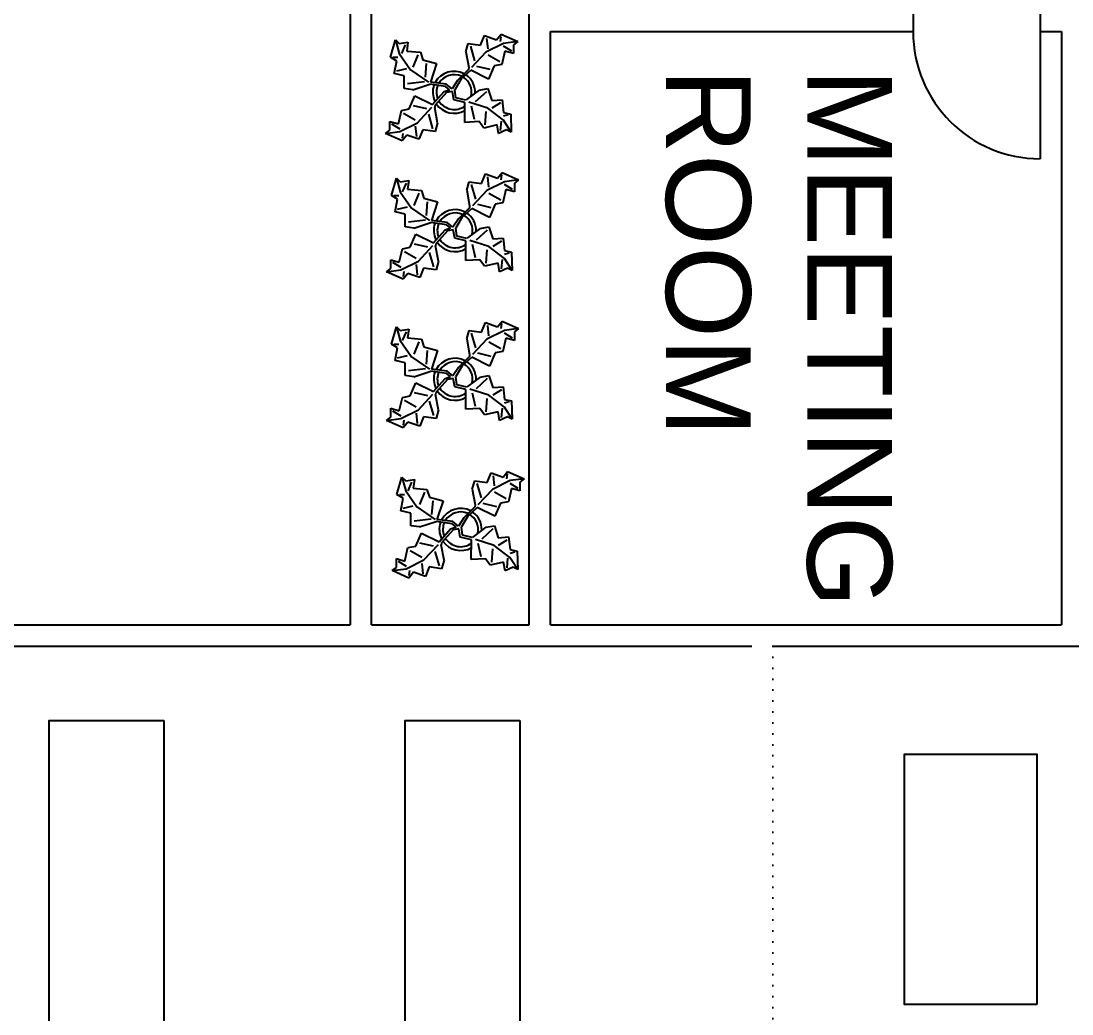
# Model space of a CAD drawing. Header units: inches. Extents: x 8624 to 20537, y 780 to 7738.
# Drawn here: x 9313.6 to 9611.2, y 6308.3 to 6589.5 of the extents above; entities that cross this region are included whole.
import ezdxf

# ---------------------------------------------------------------- set-up
doc = ezdxf.new("R2010")
doc.units = ezdxf.units.IN
doc.header["$MEASUREMENT"] = 0
doc.linetypes.add('ACAD_ISO07W100', pattern=[3, 0, -3])
doc.styles.get("Standard").update_dxf_attribs({"font": 'arial.ttf'})

msp = doc.modelspace()

# ---------------------------------------------------------------- linework, layer by layer
for p, q in [((9406.83, 6598.46), (9406.83, 6418.46)), ((9412.83, 6418.46), (9412.83, 6598.46)), ((9457.53, 6418.46), (9457.53, 6598.46)), ((9566.24, 6592.46), (9566.24, 6586.46)), ((9602.24, 6592.46), (9602.24, 6586.46)), ((9463.53, 6418.46), (9463.53, 6586.46)), ((9463.53, 6586.46), (9566.24, 6586.46)), ((9602.24, 6586.46), (9608.24, 6586.46)), ((9608.24, 6586.46), (9608.24, 6418.46)), ((9277.53, 6418.46), (9406.83, 6418.46)), ((9412.83, 6418.46), (9457.53, 6418.46)), ((9463.53, 6418.46), (9608.24, 6418.46)), ((9283.53, 6412.46), (9520.53, 6412.46)), ((9526.53, 6412.46), (9985.53, 6412.46))]:
    msp.add_line(p, q)
at = {"color": 1}
msp.add_line((9602.24, 6586.46), (9602.24, 6550.46), dxfattribs=at)
at = {"color": 114, "linetype": 'Continuous'}
for p, q in [((9418.24, 6579.2), (9419.65, 6584.15)), ((9419.65, 6584.15), (9420.71, 6580.26)), ((9419.65, 6584.15), (9420.71, 6583.09)), ((9420.71, 6583.09), (9423.19, 6583.44)), ((9423.19, 6583.44), (9422.83, 6580.97)), ((9443.77, 6582.62), (9444.86, 6585.32)), ((9444.86, 6585.32), (9448.27, 6584.13)), ((9445.47, 6584.52), (9445.77, 6581.63)), ((9448.27, 6584.13), (9449.56, 6585.73)), ((9449.47, 6585.03), (9449.27, 6583.63)), ((9449.56, 6585.73), (9454.27, 6583.64)), ((9454.27, 6583.64), (9450.27, 6583.14)), ((9454.27, 6583.64), (9453.07, 6582.74)), ((9421.42, 6580.26), (9422.48, 6582.74)), ((9422.83, 6580.97), (9426.72, 6580.61)), ((9426.72, 6580.61), (9427.43, 6578.49)), ((9439.58, 6580.71), (9440.27, 6583.11)), ((9439.58, 6580.71), (9440.39, 6576.31)), ((9440.27, 6583.11), (9443.77, 6582.62)), ((9440.87, 6582.31), (9442.08, 6578.22)), ((9445.28, 6580.62), (9441.17, 6576.28)), ((9450.27, 6583.14), (9445.28, 6580.62)), ((9450.67, 6580.94), (9449.78, 6577.13)), ((9450.17, 6582.44), (9452.47, 6581.04)), ((9453.08, 6580.24), (9450.67, 6580.94)), ((9453.07, 6582.74), (9453.08, 6580.24)), ((9420, 6578.14), (9418.24, 6579.2)), ((9418.94, 6579.2), (9420.36, 6579.2)), ((9419.3, 6574.6), (9420, 6578.14)), ((9420.71, 6580.26), (9423.89, 6575.66)), ((9426.01, 6579.91), (9424.6, 6576.37)), ((9427.43, 6578.49), (9431.32, 6577.43)), ((9449.18, 6577.93), (9445.88, 6579.83)), ((9422.13, 6573.9), (9419.3, 6574.6)), ((9420, 6575.31), (9422.83, 6576.02)), ((9423.89, 6575.66), (9429.04, 6572.14)), ((9428.14, 6573.54), (9428.49, 6577.43)), ((9431.32, 6577.43), (9429.55, 6572.13)), ((9440.32, 6575.74), (9437.2, 6572.63)), ((9438.28, 6573.08), (9440.99, 6575.51)), ((9440.39, 6576.31), (9440.32, 6575.74)), ((9445.99, 6573.03), (9440.99, 6575.51)), ((9442.58, 6576.72), (9446.39, 6575.83)), ((9447.58, 6576.73), (9445.99, 6573.03)), ((9449.78, 6577.13), (9447.58, 6576.73)), ((9422.13, 6570.36), (9422.13, 6573.9)), ((9427.91, 6572.21), (9423.06, 6571.64)), ((9424.6, 6570.01), (9429.37, 6571.58)), ((9433.84, 6570.93), (9429.37, 6571.58)), ((9434.02, 6571.56), (9429.55, 6572.13)), ((9435.67, 6570.28), (9434.02, 6571.56)), ((9437.2, 6572.63), (9435.67, 6570.28)), ((9438.28, 6573.08), (9436.49, 6570.02)), ((9424.6, 6570.01), (9422.13, 6570.36)), ((9430.16, 6565.78), (9433.43, 6569.5)), ((9434.15, 6569.24), (9430.83, 6565.55)), ((9433.43, 6569.5), (9434.96, 6570.02)), ((9434.96, 6570.02), (9433.84, 6570.93)), ((9435.77, 6569.5), (9434.15, 6569.24)), ((9436.18, 6567.15), (9435.77, 6569.5)), ((9436.79, 6567.67), (9436.49, 6570.02)), ((9443.38, 6569.91), (9439.79, 6567.25)), ((9445.39, 6569.45), (9442.24, 6566.56)), ((9443.38, 6569.91), (9445.85, 6570.34)), ((9445.85, 6570.34), (9446.94, 6566.98)), ((9423.56, 6564.57), (9425.15, 6568.27)), ((9425.15, 6568.27), (9430.16, 6565.78)), ((9439.33, 6566.36), (9436.18, 6567.15)), ((9436.79, 6567.67), (9436.79, 6567.67)), ((9439.56, 6567.03), (9436.79, 6567.67)), ((9439.29, 6560.77), (9439.33, 6566.36)), ((9439.79, 6567.25), (9439.56, 6567.03)), ((9445.8, 6564.75), (9440.45, 6566.48)), ((9449.39, 6566.29), (9446.92, 6564.74)), ((9446.94, 6566.98), (9449.85, 6567.18)), ((9449.85, 6567.18), (9450.27, 6563.6)), ((9420.47, 6560.36), (9421.36, 6564.16)), ((9421.36, 6564.16), (9423.56, 6564.57)), ((9421.96, 6563.36), (9425.27, 6561.47)), ((9428.56, 6564.58), (9424.76, 6565.47)), ((9425.87, 6560.67), (9429.98, 6565.06)), ((9430.27, 6558.98), (9429.06, 6563.08)), ((9430.83, 6565.55), (9430.76, 6564.98)), ((9431.57, 6560.59), (9430.76, 6564.98)), ((9441.11, 6565.45), (9441.98, 6561.65)), ((9445.1, 6560.06), (9445.35, 6563.86)), ((9450.25, 6561.36), (9445.8, 6564.75)), ((9451.6, 6562.91), (9450.26, 6562.48)), ((9450.27, 6563.6), (9452.28, 6563.13)), ((9452.28, 6563.13), (9452.46, 6557.99)), ((9418.07, 6558.55), (9418.07, 6561.05)), ((9418.07, 6561.05), (9420.47, 6560.36)), ((9420.97, 6558.86), (9418.67, 6560.26)), ((9420.87, 6558.16), (9425.87, 6560.67)), ((9425.68, 6556.77), (9425.37, 6559.67)), ((9431.57, 6560.59), (9430.87, 6558.18)), ((9443.32, 6560.97), (9439.29, 6560.77)), ((9444.64, 6559.17), (9443.32, 6560.97)), ((9448.45, 6560.03), (9444.64, 6559.17)), ((9448.88, 6557.57), (9448.45, 6560.03)), ((9449.58, 6561.14), (9449.33, 6558.46)), ((9452.46, 6557.99), (9450.25, 6561.36)), ((9416.88, 6557.65), (9418.07, 6558.55)), ((9416.88, 6557.65), (9420.87, 6558.16)), ((9421.58, 6555.56), (9416.88, 6557.65)), ((9422.88, 6557.17), (9421.58, 6555.56)), ((9421.68, 6556.26), (9421.88, 6557.66)), ((9426.28, 6555.97), (9422.88, 6557.17)), ((9427.37, 6558.68), (9426.28, 6555.97)), ((9430.87, 6558.18), (9427.37, 6558.68)), ((9451.12, 6558.67), (9448.88, 6557.57)), ((9452.46, 6557.99), (9451.12, 6558.67)), ((9418.5, 6540.04), (9419.92, 6544.99)), ((9419.92, 6544.99), (9420.98, 6541.1)), ((9419.92, 6544.99), (9420.98, 6543.93)), ((9444.04, 6543.46), (9445.13, 6546.16)), ((9445.13, 6546.16), (9448.53, 6544.97)), ((9445.73, 6545.36), (9446.04, 6542.46)), ((9448.53, 6544.97), (9449.83, 6546.57)), ((9449.73, 6545.87), (9449.54, 6544.47)), ((9449.83, 6546.57), (9454.54, 6544.48)), ((9420.98, 6543.93), (9423.45, 6544.28)), ((9421.68, 6541.1), (9422.75, 6543.58)), ((9423.45, 6544.28), (9423.1, 6541.81)), ((9423.1, 6541.81), (9426.99, 6541.45)), ((9439.84, 6541.55), (9440.54, 6543.95)), ((9440.54, 6543.95), (9444.04, 6543.46)), ((9441.14, 6543.15), (9442.35, 6539.06)), ((9450.54, 6543.97), (9445.54, 6541.46)), ((9450.94, 6541.78), (9450.05, 6537.97)), ((9450.44, 6543.27), (9452.74, 6541.88)), ((9454.54, 6544.48), (9450.54, 6543.97)), ((9453.34, 6541.08), (9450.94, 6541.78)), ((9454.54, 6544.48), (9453.34, 6543.58)), ((9453.34, 6543.58), (9453.34, 6541.08)), ((9420.27, 6538.98), (9418.5, 6540.04)), ((9419.21, 6540.04), (9420.62, 6540.04)), ((9419.56, 6535.44), (9420.27, 6538.98)), ((9420.98, 6541.1), (9424.16, 6536.5)), ((9426.28, 6540.75), (9424.87, 6537.21)), ((9426.99, 6541.45), (9427.7, 6539.33)), ((9427.7, 6539.33), (9431.58, 6538.27)), ((9439.84, 6541.55), (9440.65, 6537.15)), ((9445.54, 6541.46), (9441.43, 6537.12)), ((9449.45, 6538.77), (9446.14, 6540.66)), ((9420.27, 6536.15), (9423.1, 6536.86)), ((9424.16, 6536.5), (9429.31, 6532.98)), ((9428.4, 6534.38), (9428.76, 6538.27)), ((9431.58, 6538.27), (9429.82, 6532.97)), ((9440.59, 6536.58), (9437.46, 6533.47)), ((9438.55, 6533.92), (9441.25, 6536.35)), ((9440.65, 6537.15), (9440.59, 6536.58)), ((9446.26, 6533.87), (9441.25, 6536.35)), ((9442.85, 6537.56), (9446.65, 6536.67)), ((9447.85, 6537.57), (9446.26, 6533.87)), ((9450.05, 6537.97), (9447.85, 6537.57)), ((9422.39, 6534.74), (9419.56, 6535.44)), ((9422.39, 6531.2), (9422.39, 6534.74)), ((9428.17, 6533.05), (9423.33, 6532.48)), ((9434.28, 6532.4), (9429.82, 6532.97)), ((9437.46, 6533.47), (9435.94, 6531.12)), ((9438.55, 6533.92), (9436.75, 6530.86)), ((9424.87, 6530.85), (9422.39, 6531.2)), ((9424.87, 6530.85), (9429.63, 6532.42)), ((9434.11, 6531.77), (9429.63, 6532.42)), ((9430.42, 6526.62), (9433.7, 6530.34)), ((9434.41, 6530.08), (9431.09, 6526.39)), ((9433.7, 6530.34), (9435.23, 6530.86)), ((9435.23, 6530.86), (9434.11, 6531.77)), ((9435.94, 6531.12), (9434.28, 6532.4)), ((9436.04, 6530.34), (9434.41, 6530.08)), ((9436.45, 6527.99), (9436.04, 6530.34)), ((9437.06, 6528.51), (9436.75, 6530.86)), ((9443.65, 6530.75), (9440.05, 6528.09)), ((9445.66, 6530.29), (9442.51, 6527.4)), ((9443.65, 6530.75), (9446.11, 6531.18)), ((9446.11, 6531.18), (9447.21, 6527.81)), ((9423.83, 6525.41), (9425.42, 6529.11)), ((9425.42, 6529.11), (9430.42, 6526.62)), ((9439.6, 6527.2), (9436.45, 6527.99)), ((9437.06, 6528.51), (9437.06, 6528.51)), ((9439.83, 6527.87), (9437.06, 6528.51)), ((9439.56, 6521.61), (9439.6, 6527.2)), ((9440.05, 6528.09), (9439.83, 6527.87)), ((9446.07, 6525.59), (9440.72, 6527.32)), ((9449.66, 6527.13), (9447.19, 6525.58)), ((9447.21, 6527.81), (9450.11, 6528.02)), ((9450.11, 6528.02), (9450.53, 6524.44)), ((9420.74, 6521.2), (9421.63, 6525)), ((9421.63, 6525), (9423.83, 6525.41)), ((9422.23, 6524.2), (9425.53, 6522.31)), ((9428.83, 6525.42), (9425.02, 6526.31)), ((9426.14, 6521.51), (9430.24, 6525.9)), ((9430.54, 6519.82), (9429.33, 6523.92)), ((9431.09, 6526.39), (9431.03, 6525.82)), ((9431.84, 6521.42), (9431.03, 6525.82)), ((9441.38, 6526.29), (9442.25, 6522.49)), ((9445.36, 6520.9), (9445.62, 6524.7)), ((9450.52, 6522.2), (9446.07, 6525.59)), ((9450.53, 6524.44), (9452.54, 6523.97)), ((9452.54, 6523.97), (9452.73, 6518.83)), ((9418.34, 6519.39), (9418.33, 6521.89)), ((9418.33, 6521.89), (9420.74, 6521.2)), ((9421.24, 6519.7), (9418.94, 6521.1)), ((9421.14, 6519), (9426.14, 6521.51)), ((9431.84, 6521.42), (9431.14, 6519.02)), ((9443.58, 6521.8), (9439.56, 6521.61)), ((9444.91, 6520.01), (9443.58, 6521.8)), ((9449.84, 6521.98), (9449.6, 6519.3)), ((9452.73, 6518.83), (9450.52, 6522.2)), ((9451.87, 6523.75), (9450.53, 6523.32)), ((9417.14, 6518.49), (9418.34, 6519.39)), ((9417.14, 6518.49), (9421.14, 6519)), ((9421.85, 6516.4), (9417.14, 6518.49)), ((9423.14, 6518), (9421.85, 6516.4)), ((9421.95, 6517.1), (9422.14, 6518.5)), ((9426.55, 6516.81), (9423.14, 6518)), ((9425.94, 6517.61), (9425.64, 6520.51)), ((9427.64, 6519.52), (9426.55, 6516.81)), ((9431.14, 6519.02), (9427.64, 6519.52)), ((9448.72, 6520.87), (9444.91, 6520.01)), ((9449.15, 6518.41), (9448.72, 6520.87)), ((9451.39, 6519.51), (9449.15, 6518.41)), ((9452.73, 6518.83), (9451.39, 6519.51)), ((9444.04, 6501.37), (9445.13, 6504.07)), ((9445.13, 6504.07), (9448.53, 6502.88)), ((9445.73, 6503.27), (9446.04, 6500.37)), ((9448.53, 6502.88), (9449.83, 6504.48)), ((9449.73, 6503.78), (9449.54, 6502.38)), ((9449.83, 6504.48), (9454.54, 6502.39)), ((9418.5, 6497.95), (9419.92, 6502.9)), ((9419.92, 6502.9), (9420.98, 6499.01)), ((9419.92, 6502.9), (9420.98, 6501.84)), ((9420.98, 6501.84), (9423.45, 6502.19)), ((9421.68, 6499.01), (9422.75, 6501.48)), ((9423.45, 6502.19), (9423.1, 6499.72)), ((9439.84, 6499.46), (9440.54, 6501.86)), ((9440.54, 6501.86), (9444.04, 6501.37)), ((9441.14, 6501.06), (9442.35, 6496.97)), ((9450.54, 6501.88), (9445.54, 6499.37)), ((9450.44, 6501.18), (9452.74, 6499.79)), ((9454.54, 6502.39), (9450.54, 6501.88)), ((9454.54, 6502.39), (9453.34, 6501.49)), ((9453.34, 6501.49), (9453.34, 6498.99)), ((9420.27, 6496.89), (9418.5, 6497.95)), ((9419.21, 6497.95), (9420.62, 6497.95)), ((9420.98, 6499.01), (9424.16, 6494.41)), ((9423.1, 6499.72), (9426.99, 6499.36)), ((9426.28, 6498.66), (9424.87, 6495.12)), ((9426.99, 6499.36), (9427.7, 6497.24)), ((9427.7, 6497.24), (9431.58, 6496.18)), ((9439.84, 6499.46), (9440.65, 6495.06)), ((9445.54, 6499.37), (9441.43, 6495.03)), ((9449.45, 6496.68), (9446.14, 6498.57)), ((9450.94, 6499.69), (9450.05, 6495.88)), ((9453.34, 6498.99), (9450.94, 6499.69)), ((9419.56, 6493.35), (9420.27, 6496.89)), ((9420.27, 6494.06), (9423.1, 6494.77)), ((9424.16, 6494.41), (9429.31, 6490.89)), ((9428.4, 6492.29), (9428.76, 6496.18)), ((9431.58, 6496.18), (9429.82, 6490.88)), ((9440.59, 6494.49), (9437.46, 6491.38)), ((9438.55, 6491.83), (9441.25, 6494.26)), ((9440.65, 6495.06), (9440.59, 6494.49)), ((9446.26, 6491.77), (9441.25, 6494.26)), ((9442.85, 6495.47), (9446.65, 6494.58)), ((9447.85, 6495.48), (9446.26, 6491.77)), ((9450.05, 6495.88), (9447.85, 6495.48)), ((9422.39, 6492.65), (9419.56, 6493.35)), ((9422.39, 6489.11), (9422.39, 6492.65)), ((9437.46, 6491.38), (9435.94, 6489.03)), ((9438.55, 6491.83), (9436.75, 6488.77)), ((9424.87, 6488.76), (9422.39, 6489.11)), ((9428.17, 6490.96), (9423.33, 6490.39)), ((9424.87, 6488.76), (9429.63, 6490.33)), ((9434.11, 6489.68), (9429.63, 6490.33)), ((9434.28, 6490.31), (9429.82, 6490.88)), ((9430.42, 6484.53), (9433.7, 6488.25)), ((9433.7, 6488.25), (9435.23, 6488.77)), ((9435.23, 6488.77), (9434.11, 6489.68)), ((9435.94, 6489.03), (9434.28, 6490.31)), ((9436.04, 6488.25), (9434.41, 6487.99)), ((9436.45, 6485.9), (9436.04, 6488.25)), ((9437.06, 6486.42), (9436.75, 6488.77)), ((9443.65, 6488.66), (9440.05, 6486)), ((9445.66, 6488.2), (9442.51, 6485.31)), ((9443.65, 6488.66), (9446.11, 6489.09)), ((9446.11, 6489.09), (9447.21, 6485.72)), ((9423.83, 6483.32), (9425.42, 6487.02)), ((9425.42, 6487.02), (9430.42, 6484.53)), ((9434.41, 6487.99), (9431.09, 6484.3)), ((9439.6, 6485.11), (9436.45, 6485.9)), ((9437.06, 6486.42), (9437.06, 6486.42)), ((9439.83, 6485.78), (9437.06, 6486.42)), ((9440.05, 6486), (9439.83, 6485.78)), ((9446.07, 6483.5), (9440.72, 6485.23)), ((9447.21, 6485.72), (9450.11, 6485.93)), ((9450.11, 6485.93), (9450.53, 6482.34)), ((9420.74, 6479.11), (9421.63, 6482.91)), ((9421.63, 6482.91), (9423.83, 6483.32)), ((9428.83, 6483.33), (9425.02, 6484.22)), ((9426.14, 6479.42), (9430.24, 6483.81)), ((9431.09, 6484.3), (9431.03, 6483.73)), ((9431.84, 6479.33), (9431.03, 6483.73)), ((9439.56, 6479.52), (9439.6, 6485.11)), ((9441.38, 6484.2), (9442.25, 6480.4)), ((9445.36, 6478.81), (9445.62, 6482.61)), ((9450.52, 6480.11), (9446.07, 6483.5)), ((9449.66, 6485.03), (9447.19, 6483.49)), ((9450.53, 6482.34), (9452.54, 6481.88)), ((9418.34, 6477.3), (9418.33, 6479.8)), ((9418.33, 6479.8), (9420.74, 6479.11)), ((9421.14, 6476.91), (9426.14, 6479.42)), ((9422.23, 6482.11), (9425.53, 6480.22)), ((9430.54, 6477.73), (9429.33, 6481.83)), ((9431.84, 6479.33), (9431.14, 6476.93)), ((9443.58, 6479.71), (9439.56, 6479.52)), ((9444.91, 6477.92), (9443.58, 6479.71)), ((9449.84, 6479.89), (9449.6, 6477.21)), ((9452.73, 6476.74), (9450.52, 6480.11)), ((9451.87, 6481.66), (9450.53, 6481.23)), ((9452.54, 6481.88), (9452.73, 6476.74)), ((9417.14, 6476.4), (9418.34, 6477.3)), ((9417.14, 6476.4), (9421.14, 6476.91)), ((9421.85, 6474.31), (9417.14, 6476.4)), ((9421.24, 6477.61), (9418.94, 6479)), ((9421.95, 6475.01), (9422.14, 6476.41)), ((9425.94, 6475.52), (9425.64, 6478.42)), ((9427.64, 6477.42), (9426.55, 6474.72)), ((9431.14, 6476.93), (9427.64, 6477.42)), ((9448.72, 6478.78), (9444.91, 6477.92)), ((9449.15, 6476.32), (9448.72, 6478.78)), ((9451.39, 6477.42), (9449.15, 6476.32)), ((9452.73, 6476.74), (9451.39, 6477.42)), ((9423.14, 6475.91), (9421.85, 6474.31)), ((9426.55, 6474.72), (9423.14, 6475.91)), ((9445.61, 6458.82), (9446.71, 6461.52)), ((9446.71, 6461.52), (9450.11, 6460.33)), ((9450.11, 6460.33), (9451.41, 6461.93)), ((9451.41, 6461.93), (9456.11, 6459.85)), ((9420.08, 6455.4), (9421.49, 6460.35)), ((9421.49, 6460.35), (9422.55, 6456.46)), ((9421.49, 6460.35), (9422.55, 6459.29)), ((9422.55, 6459.29), (9425.03, 6459.64)), ((9423.26, 6456.46), (9424.32, 6458.94)), ((9425.03, 6459.64), (9424.68, 6457.17)), ((9441.42, 6456.91), (9442.11, 6459.31)), ((9442.11, 6459.31), (9445.61, 6458.82)), ((9442.71, 6458.52), (9443.92, 6454.42)), ((9452.11, 6459.34), (9447.12, 6456.83)), ((9447.31, 6460.73), (9447.62, 6457.83)), ((9451.31, 6461.23), (9451.11, 6459.83)), ((9452.01, 6458.64), (9454.32, 6457.24)), ((9456.11, 6459.85), (9452.11, 6459.34)), ((9456.11, 6459.85), (9454.91, 6458.94)), ((9454.91, 6458.94), (9454.92, 6456.44)), ((9422.55, 6456.46), (9425.74, 6451.87)), ((9424.68, 6457.17), (9428.56, 6456.82)), ((9427.86, 6456.11), (9426.44, 6452.57)), ((9428.56, 6456.82), (9429.27, 6454.69)), ((9441.42, 6456.91), (9442.23, 6452.51)), ((9447.12, 6456.83), (9443.01, 6452.48)), ((9451.02, 6454.13), (9447.72, 6456.03)), ((9452.52, 6457.14), (9451.63, 6453.34)), ((9454.92, 6456.44), (9452.52, 6457.14)), ((9421.85, 6454.34), (9420.08, 6455.4)), ((9420.79, 6455.4), (9422.2, 6455.4)), ((9421.14, 6450.81), (9421.85, 6454.34)), ((9429.27, 6454.69), (9433.16, 6453.63)), ((9429.98, 6449.74), (9430.33, 6453.63)), ((9433.16, 6453.63), (9431.39, 6448.33)), ((9442.23, 6452.51), (9442.16, 6451.95)), ((9444.43, 6452.92), (9448.23, 6452.03)), ((9449.43, 6452.93), (9447.84, 6449.23)), ((9451.63, 6453.34), (9449.43, 6452.93)), ((9423.97, 6450.1), (9421.14, 6450.81)), ((9421.85, 6451.51), (9424.68, 6452.22)), ((9423.97, 6446.56), (9423.97, 6450.1)), ((9425.74, 6451.87), (9430.88, 6448.34)), ((9442.16, 6451.95), (9439.04, 6448.83)), ((9440.12, 6449.28), (9442.83, 6451.72)), ((9447.84, 6449.23), (9442.83, 6451.72)), ((9426.44, 6446.21), (9423.97, 6446.56)), ((9429.75, 6448.41), (9424.91, 6447.84)), ((9426.44, 6446.21), (9431.21, 6447.79)), ((9435.68, 6447.13), (9431.21, 6447.79)), ((9435.86, 6447.76), (9431.39, 6448.33)), ((9436.8, 6446.22), (9435.68, 6447.13)), ((9437.52, 6446.48), (9435.86, 6447.76)), ((9439.04, 6448.83), (9437.52, 6446.48)), ((9440.12, 6449.28), (9438.33, 6446.22)), ((9445.23, 6446.11), (9447.69, 6446.54)), ((9447.69, 6446.54), (9448.78, 6443.18)), ((9425.4, 6440.77), (9426.99, 6444.47)), ((9426.99, 6444.47), (9432, 6441.98)), ((9432, 6441.98), (9435.28, 6445.7)), ((9435.99, 6445.44), (9432.67, 6441.75)), ((9435.28, 6445.7), (9436.8, 6446.22)), ((9437.62, 6445.7), (9435.99, 6445.44)), ((9438.02, 6443.35), (9437.62, 6445.7)), ((9438.63, 6443.87), (9438.33, 6446.22)), ((9438.63, 6443.87), (9438.63, 6443.87)), ((9441.4, 6443.23), (9438.63, 6443.87)), ((9445.23, 6446.11), (9441.63, 6443.45)), ((9447.24, 6445.65), (9444.08, 6442.77)), ((9423.2, 6440.36), (9425.4, 6440.77)), ((9430.4, 6440.78), (9426.6, 6441.67)), ((9427.71, 6436.87), (9431.82, 6441.26)), ((9432.67, 6441.75), (9432.6, 6441.18)), ((9433.41, 6436.79), (9432.6, 6441.18)), ((9441.17, 6442.56), (9438.02, 6443.35)), ((9441.13, 6436.97), (9441.17, 6442.56)), ((9441.63, 6443.45), (9441.4, 6443.23)), ((9447.65, 6440.95), (9442.3, 6442.68)), ((9442.96, 6441.66), (9443.82, 6437.85)), ((9452.09, 6437.56), (9447.65, 6440.95)), ((9451.24, 6442.49), (9448.77, 6440.94)), ((9448.78, 6443.18), (9451.69, 6443.38)), ((9451.69, 6443.38), (9452.11, 6439.8)), ((9422.31, 6436.56), (9423.2, 6440.36)), ((9423.81, 6439.56), (9427.11, 6437.67)), ((9432.12, 6435.18), (9430.91, 6439.28)), ((9446.94, 6436.26), (9447.19, 6440.06)), ((9453.45, 6439.12), (9452.1, 6438.68)), ((9452.11, 6439.8), (9454.12, 6439.33)), ((9454.12, 6439.33), (9454.3, 6434.19)), ((9418.72, 6433.85), (9419.92, 6434.76)), ((9419.92, 6434.76), (9419.91, 6437.26)), ((9419.91, 6437.26), (9422.31, 6436.56)), ((9422.82, 6435.06), (9420.51, 6436.46)), ((9422.72, 6434.36), (9427.71, 6436.87)), ((9427.52, 6432.97), (9427.21, 6435.87)), ((9429.22, 6434.88), (9428.12, 6432.17)), ((9432.72, 6434.38), (9429.22, 6434.88)), ((9433.41, 6436.79), (9432.72, 6434.38)), ((9445.16, 6437.17), (9441.13, 6436.97)), ((9446.49, 6435.37), (9445.16, 6437.17)), ((9450.29, 6436.23), (9446.49, 6435.37)), ((9450.72, 6433.77), (9450.29, 6436.23)), ((9452.97, 6434.87), (9450.72, 6433.77)), ((9451.42, 6437.34), (9451.18, 6434.66)), ((9454.3, 6434.19), (9452.09, 6437.56)), ((9454.3, 6434.19), (9452.97, 6434.87)), ((9418.72, 6433.85), (9422.72, 6434.36)), ((9423.42, 6431.76), (9418.72, 6433.85)), ((9424.72, 6433.37), (9423.42, 6431.76)), ((9423.52, 6432.46), (9423.72, 6433.86)), ((9428.12, 6432.17), (9424.72, 6433.37))]:
    msp.add_line(p, q, dxfattribs=at)
at = {"color": 4, "linetype": 'ACAD_ISO07W100'}
msp.add_line((9526.53, 6412.46), (9526.53, 5944.46), dxfattribs=at)
at = {"color": 5}
for points in [[(9354.07, 6391.4), (9354.07, 6275.4), (9321.57, 6275.4), (9321.57, 6391.4)], [(9454.89, 6391.4), (9454.89, 6275.4), (9422.39, 6275.4), (9422.39, 6391.4)], [(9601.24, 6311.04), (9563.82, 6311.04), (9563.82, 6381.87), (9601.24, 6381.87)]]:
    msp.add_lwpolyline(points, close=True, dxfattribs=at)
at = {"color": 1}
msp.add_arc((9602.24, 6586.46), 36, 180, 270, dxfattribs=at)
at = {"color": 114, "linetype": 'Continuous'}
for centre, radius, start, end in [((9436.28, 6569.08), 6.15, 62.5812, 151.2714), ((9436.37, 6568.98), 5.29, 67.3711, 147.472), ((9436.23, 6569.3), 5, 348.1647, 58.6725), ((9436.23, 6569.3), 6, 358.6147, 55.1169), ((9436.36, 6569.33), 6.13, 161.2017, 206.0918), ((9436.53, 6569.3), 5.28, 158.4094, 200.0301), ((9436.26, 6569.47), 6.13, 214.3757, 300.1028), ((9436.32, 6569.67), 5.25, 213.8219, 304.9414), ((9436.55, 6529.92), 6.15, 62.5812, 151.2714), ((9436.64, 6529.82), 5.29, 67.3711, 147.472), ((9436.5, 6530.14), 5, 348.1647, 58.6725), ((9436.5, 6530.14), 6, 358.6147, 55.1169), ((9436.63, 6530.17), 6.13, 161.2017, 206.0918), ((9436.79, 6530.14), 5.28, 158.4094, 200.0301), ((9436.59, 6530.51), 5.25, 213.8219, 304.9414), ((9436.53, 6530.31), 6.13, 214.3757, 300.1028), ((9436.55, 6487.83), 6.15, 62.5812, 151.2714), ((9436.64, 6487.73), 5.29, 67.3711, 147.472), ((9436.5, 6488.05), 5, 348.1647, 58.6725), ((9436.5, 6488.05), 6, 358.6147, 55.1169), ((9436.63, 6488.08), 6.13, 161.2017, 206.0918), ((9436.79, 6488.05), 5.28, 158.4094, 200.0301), ((9436.59, 6488.42), 5.25, 213.8219, 304.9414), ((9436.53, 6488.22), 6.13, 214.3757, 300.1028), ((9438.13, 6445.29), 6.15, 62.5812, 151.2714), ((9438.21, 6445.18), 5.29, 67.3711, 147.472), ((9438.07, 6445.5), 5, 348.1647, 58.6725), ((9438.07, 6445.5), 6, 358.6147, 55.1169), ((9438.2, 6445.53), 6.13, 161.2017, 206.0918), ((9438.37, 6445.5), 5.28, 158.4094, 200.0301), ((9438.1, 6445.67), 6.13, 214.3757, 300.1028), ((9438.16, 6445.88), 5.25, 213.8219, 304.9414)]:
    msp.add_arc(centre, radius, start, end, dxfattribs=at)

# ---------------------------------------------------------------- texts
at = {"color": 6, "insert": (9560.27, 6576.06), "char_height": 24, "attachment_point": 1, "rotation": 270}
msp.add_mtext_dynamic_manual_height_columns('MEETING\\PROOM', width=117.9326, gutter_width=1, heights=[0], dxfattribs=at)

doc.saveas('drawing.dxf')
